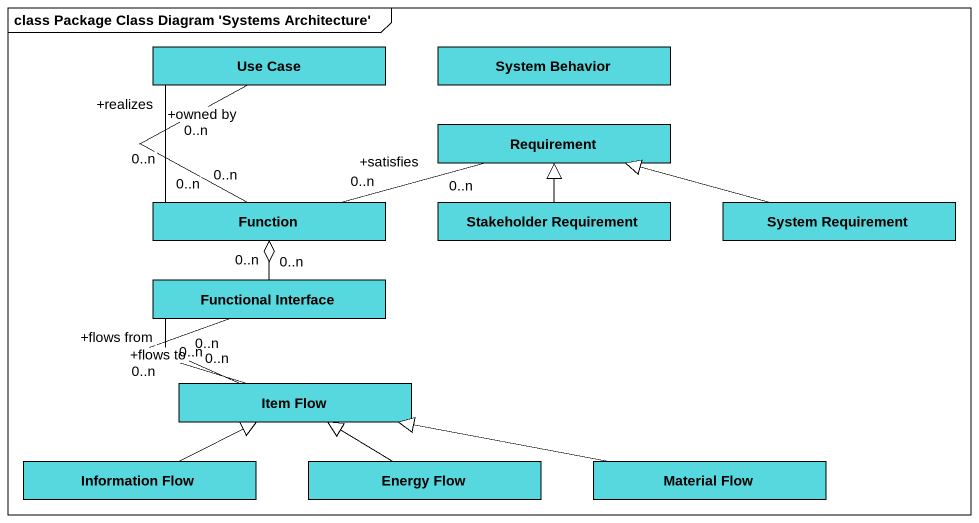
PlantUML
@startuml
mainframe class Package Class Diagram 'Systems Architecture'
hide circle
hide empty members
class "Use Case" as Use_Case #56D8DE
class "System Behavior" as System_Behavior #56D8DE
class Requirement #56D8DE
class Function #56D8DE
class "Stakeholder Requirement" as Stakeholder_Requirement #56D8DE
class "System Requirement" as System_Requirement #56D8DE
class "Functional Interface" as Functional_Interface #56D8DE
class "Item Flow" as Item_Flow #56D8DE
class "Information Flow" as Information_Flow #56D8DE
class "Energy Flow" as Energy_Flow #56D8DE
class "Material Flow" as Material_Flow #56D8DE
Function "0..n" -up- "+owned by\n0..n" Use_Case
Function "0..n" -up- "+realizes\n0..n" Use_Case
Function "0..n" -right- "+satisfies\n0..n" Requirement
Stakeholder_Requirement -up-|> Requirement
System_Requirement -left-|> Requirement
Functional_Interface "0..n" -up-o "0..n" Function
Item_Flow "0..n" -up- "+flows from\n0..n" Functional_Interface
Item_Flow "0..n" -up- "+flows to\n0..n" Functional_Interface
Information_Flow -right-|> Item_Flow
Energy_Flow -up-|> Item_Flow
Material_Flow -left-|> Item_Flow
@enduml
